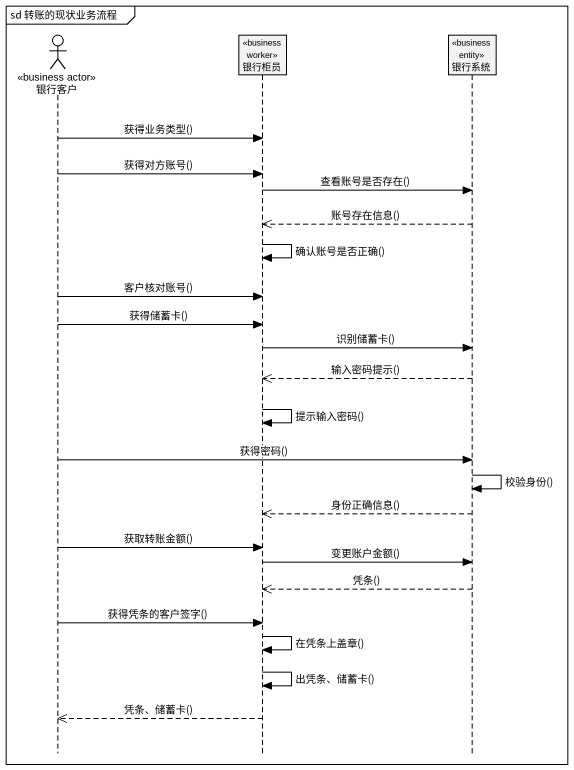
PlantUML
@startuml
mainframe sd 转账的现状业务流程
hide footbox
actor 银行客户 <<business actor>>
participant 银行柜员 <<business worker>>
participant 银行系统 <<business entity>>

银行客户 -> 银行柜员 : 获得业务类型()
银行客户 -> 银行柜员 : 获得对方账号()
银行柜员 -> 银行系统 : 查看账号是否存在()
银行系统 -->> 银行柜员 : 账号存在信息()
银行柜员 -> 银行柜员 : 确认账号是否正确()
银行客户 -> 银行柜员 : 客户核对账号()
银行客户 -> 银行柜员 : 获得储蓄卡()
银行柜员 -> 银行系统 : 识别储蓄卡()
银行系统 -->> 银行柜员 : 输入密码提示()
银行柜员 -> 银行柜员 : 提示输入密码()
银行客户 -> 银行系统 : 获得密码()
银行系统 -> 银行系统 : 校验身份()
银行系统 -->> 银行柜员 : 身份正确信息()
银行客户 -> 银行柜员 : 获取转账金额()
银行柜员 -> 银行系统 : 变更账户金额()
银行系统 -->> 银行柜员 : 凭条()
银行客户 -> 银行柜员 : 获得凭条的客户签字()
银行柜员 -> 银行柜员 : 在凭条上盖章()
银行柜员 -> 银行柜员 : 出凭条、储蓄卡()
银行柜员 -->> 银行客户 : 凭条、储蓄卡()
@enduml
